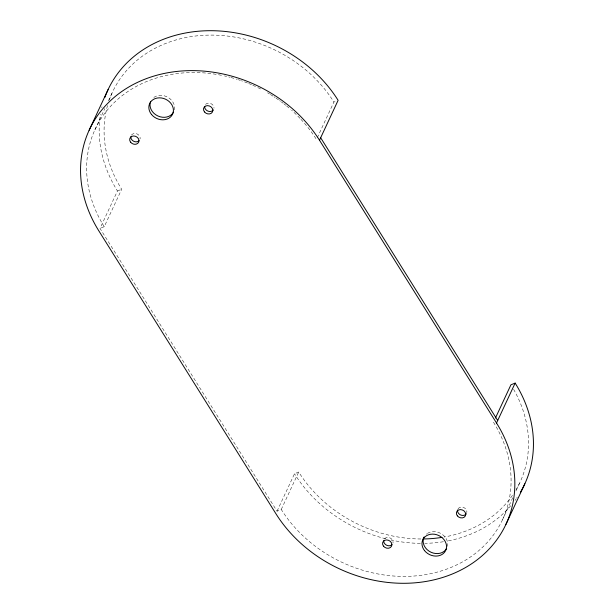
<?xml version="1.0" encoding="UTF-8"?>
<svg xmlns="http://www.w3.org/2000/svg" width="614" height="614" viewBox="0 0 614 614"><rect width="100%" height="100%" fill="white"/><g stroke="black" fill="none" stroke-linecap="round" stroke-linejoin="round"><path stroke-width="0.46" stroke-dasharray="3.07 2.3" d="M94.894 129.861L104.81 108.594M108.371 100.949L112.738 91.593M493.479 422.248A127.129 106.621 25 0 1 450.983 567.451A127.129 106.621 25 0 1 281.258 509.443L277.044 511.186L100.013 228.408L117.466 190.985A132.179 110.85 25 0 1 100.435 114.404M107.527 105.539A127.129 106.621 25 0 0 121.687 189.258L104.242 226.681L100.013 228.408M317.246 137.789L333.901 102.062L336.434 101.018M277.044 511.186L294.497 473.762L298.711 472.02A127.129 106.621 25 0 0 420.843 538.985M281.258 509.443L298.711 472.02M502.429 519.912L512.736 497.8M515.906 491L520.273 481.645M117.466 190.985L121.687 189.258M513.603 389.299A127.129 106.621 25 0 1 515.96 489.888M512.437 495.383A127.129 106.621 25 0 1 443.96 537.058M517.264 497.248A132.179 110.85 25 0 1 516.712 498.046M516.151 498.844A132.179 110.85 25 0 1 515.008 500.418M510.756 505.752A132.179 110.85 25 0 1 446.578 541.18M443.377 541.732A132.179 110.85 25 0 1 424.811 543.352M420.367 543.367A132.179 110.85 25 0 1 391.248 540.074M385.676 538.777A132.179 110.85 25 0 1 294.497 473.762M101.77 107.703A132.179 110.85 25 0 1 102.001 106.759M153.807 97.434A12.633 10.599 25 0 1 168.512 97.68A12.633 10.599 25 0 1 174.207 110.466M205.575 104.403A4.805 4.029 25 0 1 210.97 103.643A4.805 4.029 25 0 1 213.987 108.218M131.45 135.103A4.805 4.029 25 0 1 137.099 133.967A4.805 4.029 25 0 1 140.092 138.933M458.098 508.829A4.805 4.029 25 0 1 463.823 507.578A4.805 4.029 25 0 1 466.786 512.69M109.208 100.197A127.129 106.621 25 0 1 212.314 35.098A127.129 106.621 25 0 1 333.909 102.062M104.234 226.689A127.129 106.621 25 0 1 106.068 111.61A127.129 106.621 25 0 1 223.396 75.699M224.471 75.929A127.129 106.621 25 0 1 226.612 76.42M228.753 76.95A127.129 106.621 25 0 1 229.82 77.218M230.887 77.502A127.129 106.621 25 0 1 235.131 78.715M236.183 79.037A127.129 106.621 25 0 1 237.242 79.367M238.293 79.705A127.129 106.621 25 0 1 240.396 80.403M241.44 80.764A127.129 106.621 25 0 1 242.484 81.14M244.564 81.9A127.129 106.621 25 0 1 247.665 83.097M248.693 83.519A127.129 106.621 25 0 1 251.755 84.809M252.776 85.254A127.129 106.621 25 0 1 256.805 87.111M257.803 87.595A127.129 106.621 25 0 1 261.756 89.598M267.581 92.814A127.129 106.621 25 0 1 269.485 93.942M270.429 94.518A127.129 106.621 25 0 1 273.238 96.283M274.166 96.882A127.129 106.621 25 0 1 275.087 97.488M276.008 98.102A127.129 106.621 25 0 1 278.725 99.982M279.623 100.627A127.129 106.621 25 0 1 280.514 101.272M281.404 101.924A127.129 106.621 25 0 1 283.161 103.244M284.029 103.912A127.129 106.621 25 0 1 285.756 105.278M286.608 105.961A127.129 106.621 25 0 1 290.783 109.492M291.596 110.213A127.129 106.621 25 0 1 292.41 110.942M294.014 112.416A127.129 106.621 25 0 1 300.169 118.517M300.906 119.308A127.129 106.621 25 0 1 303.792 122.501M304.498 123.307A127.129 106.621 25 0 1 316.456 139.485M426.3 534.203A12.633 10.599 25 0 1 426.745 533.842M427.375 533.405A12.633 10.599 25 0 1 441.681 533.98A12.633 10.599 25 0 1 447.445 546.33M384.564 538.777A4.805 4.029 25 0 1 390.258 538.041A4.805 4.029 25 0 1 392.96 543.029"/><path stroke-width="0.92" d="M89.137 130.237L108.164 89.444M319.503 140.238A132.179 110.85 25 0 0 143.039 79.935A132.179 110.85 25 0 0 98.854 230.902L275.886 513.68A132.179 110.85 25 0 0 452.341 573.983A132.179 110.85 25 0 0 496.534 423.015L319.503 140.238L338.114 100.32A132.179 110.85 25 0 0 212.244 30.708A132.179 110.85 25 0 0 104.825 97.48M495.46 417.996L510.925 384.824L515.146 383.098A132.179 110.85 25 0 1 520.373 492.336M496.534 423.015L515.146 383.098M505.836 524.556L524.863 483.763M320.661 137.743L497.701 420.521M441.903 537.396A127.129 106.621 25 0 1 422.985 538.977M173.493 112.17A12.633 10.599 25 0 1 157.913 115.985A12.633 10.599 25 0 1 150.56 101.671M213.35 109.914A4.805 4.029 25 0 1 207.954 111.111A4.805 4.029 25 0 1 204.662 106.506M466.341 513.718A4.805 4.029 25 0 1 460.654 514.985A4.805 4.029 25 0 1 457.637 509.927M446.647 548.394A12.633 10.599 25 0 1 430.89 552.186A12.633 10.599 25 0 1 423.798 537.641M423.952 537.304A12.633 10.599 25 0 1 424.113 536.974M139.071 140.752A4.805 4.029 25 0 1 133.629 141.228A4.805 4.029 25 0 1 130.859 136.592M392.016 544.656A4.805 4.029 25 0 1 386.597 545.217A4.805 4.029 25 0 1 383.742 540.619M424.55 550.62A12.633 10.599 25 0 0 445.649 550.566A12.633 10.599 25 0 0 432.571 534.111A12.633 10.599 25 0 0 424.55 550.62M151.52 114.473A12.633 10.599 25 0 0 172.58 114.173A12.633 10.599 25 0 0 159.287 97.841A12.633 10.599 25 0 0 151.52 114.473M204.5 111.948A4.805 4.029 25 0 0 212.505 111.863A4.805 4.029 25 0 0 207.478 105.639A4.805 4.029 25 0 0 204.5 111.948M130.644 142.256A4.805 4.029 25 0 0 138.664 142.225A4.805 4.029 25 0 0 133.683 135.978A4.805 4.029 25 0 0 130.644 142.256M383.543 546.214A4.805 4.029 25 0 0 391.555 546.184A4.805 4.029 25 0 0 386.582 539.929A4.805 4.029 25 0 0 383.543 546.214M457.369 515.867A4.805 4.029 25 0 0 465.389 515.844A4.805 4.029 25 0 0 460.408 509.589A4.805 4.029 25 0 0 457.369 515.867"/></g></svg>
